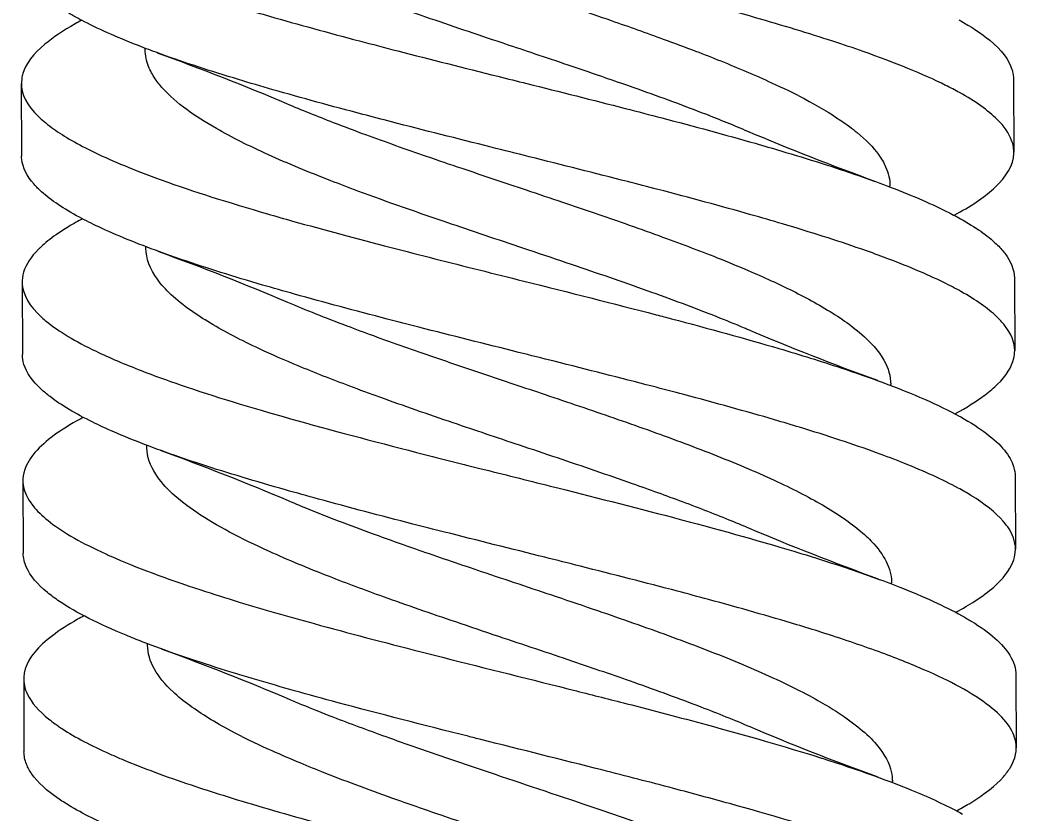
# Model space of a CAD drawing. Header units: millimetres. Extents: x 129 to 6329, y 33 to 3553.
# Drawn here: x 4319.73 to 4339.85, y 3223.15 to 3239.15 of the extents above; entities that cross this region are included whole.
import ezdxf

# ---------------------------------------------------------------- set-up
doc = ezdxf.new("R2010")
doc.units = ezdxf.units.MM
doc.layers.add('vistasIsometricas', color=255, linetype='Continuous')

msp = doc.modelspace()

# ---------------------------------------------------------------- linework, layer by layer
at = {"layer": 'vistasIsometricas', "extrusion": (-0.004614, 0.999989, 7.66e-14)}
for p, q in [((4322.257, 3238.55), (4322.257, 3238.58)), ((4339.76, 3237.951), (4339.766, 3236.487)), ((4319.76, 3237.87), (4319.766, 3236.406)), ((4337.269, 3235.785), (4337.268, 3235.807)), ((4322.273, 3234.55), (4322.273, 3234.58)), ((4319.776, 3233.87), (4319.782, 3232.406)), ((4339.776, 3233.951), (4339.782, 3232.487)), ((4337.285, 3231.785), (4337.285, 3231.807)), ((4322.29, 3230.55), (4322.289, 3230.58)), ((4319.792, 3229.87), (4319.798, 3228.406)), ((4339.792, 3229.951), (4339.798, 3228.487)), ((4337.301, 3227.785), (4337.301, 3227.807)), ((4322.306, 3226.55), (4322.305, 3226.58)), ((4319.808, 3225.87), (4319.814, 3224.406)), ((4339.808, 3225.951), (4339.814, 3224.487)), ((4337.317, 3223.785), (4337.317, 3223.807))]:
    msp.add_line(p, q, dxfattribs=at)
at = {"layer": 'vistasIsometricas'}
for points, knots in [([(4338.67, 3237.686), (4338.582, 3237.735), (4338.489, 3237.783), (4338.391, 3237.832), (4337.933, 3238.061), (4337.371, 3238.289), (4336.726, 3238.515), (4336.531, 3238.584), (4336.329, 3238.652), (4336.119, 3238.72), (4335.631, 3238.879), (4335.107, 3239.038), (4334.555, 3239.196), (4333.921, 3239.377), (4333.252, 3239.558), (4332.563, 3239.738), (4332.388, 3239.784), (4332.212, 3239.829), (4332.035, 3239.875), (4331.153, 3240.102), (4330.247, 3240.328), (4329.349, 3240.553), (4329.099, 3240.615), (4328.849, 3240.678), (4328.6, 3240.741), (4327.951, 3240.904), (4327.311, 3241.067), (4326.692, 3241.23), (4326.056, 3241.398), (4325.441, 3241.564), (4324.861, 3241.731), (4324.656, 3241.79), (4324.454, 3241.849), (4324.257, 3241.908), (4323.5, 3242.135), (4322.814, 3242.362), (4322.221, 3242.587), (4322.112, 3242.629), (4322.007, 3242.67), (4321.905, 3242.711), (4321.445, 3242.898), (4321.051, 3243.083), (4320.731, 3243.268), (4320.492, 3243.407), (4320.294, 3243.546), (4320.14, 3243.684), (4320.04, 3243.773), (4319.958, 3243.863), (4319.895, 3243.952), (4319.788, 3244.104), (4319.735, 3244.255), (4319.734, 3244.406)], [0.77298874, 0.77298874, 0.77298874, 0.77298874, 0.77320099, 0.77320099, 0.77320099, 0.77419734, 0.77419734, 0.77419734, 0.77449882, 0.77449882, 0.77449882, 0.77520156, 0.77520156, 0.77520156, 0.77600889, 0.77600889, 0.77600889, 0.77621378, 0.77621378, 0.77621378, 0.77723423, 0.77723423, 0.77723423, 0.77751896, 0.77751896, 0.77751896, 0.77826312, 0.77826312, 0.77826312, 0.77902903, 0.77902903, 0.77902903, 0.77930065, 0.77930065, 0.77930065, 0.78034703, 0.78034703, 0.78034703, 0.78053911, 0.78053911, 0.78053911, 0.78140251, 0.78140251, 0.78140251, 0.78204918, 0.78204918, 0.78204918, 0.78246734, 0.78246734, 0.78246734, 0.78317752, 0.78317752, 0.78317752, 0.78317752]), ([(4320.958, 3243.143), (4320.896, 3243.109), (4320.836, 3243.076), (4320.574, 3242.925), (4320.399, 3242.807), (4320.137, 3242.595), (4320.039, 3242.5), (4319.862, 3242.283), (4319.797, 3242.161), (4319.741, 3241.944), (4319.737, 3241.848), (4319.773, 3241.658), (4319.812, 3241.562), (4319.924, 3241.384), (4319.992, 3241.3), (4320.291, 3241.005), (4320.606, 3240.795), (4321.339, 3240.415), (4321.722, 3240.248), (4322.322, 3240.016), (4322.494, 3239.952), (4323.154, 3239.718), (4323.682, 3239.548), (4324.417, 3239.327), (4324.588, 3239.277), (4325.338, 3239.06), (4325.945, 3238.894), (4326.83, 3238.661), (4327.088, 3238.593), (4328.01, 3238.355), (4328.686, 3238.185), (4329.561, 3237.966), (4329.755, 3237.918), (4330.617, 3237.702), (4331.281, 3237.535), (4332.181, 3237.304), (4332.428, 3237.24), (4333.323, 3237.006), (4333.951, 3236.836), (4334.724, 3236.615), (4334.896, 3236.564), (4335.629, 3236.347), (4336.155, 3236.181), (4336.834, 3235.946), (4337.024, 3235.877), (4337.66, 3235.637), (4338.063, 3235.466), (4338.506, 3235.244), (4338.599, 3235.195), (4338.991, 3234.976), (4339.234, 3234.807), (4339.478, 3234.574), (4339.535, 3234.512), (4339.711, 3234.283), (4339.775, 3234.117), (4339.776, 3233.951)], [1.607714, 1.607714, 1.607714, 1.607714, 1.628003, 1.628003, 1.699202, 1.699202, 1.756858, 1.756858, 1.831068, 1.831068, 1.889007, 1.889007, 1.947322, 1.947322, 1.998211, 1.998211, 2.12781, 2.12781, 2.231003, 2.231003, 2.270306, 2.270306, 2.375357, 2.375357, 2.406454, 2.406454, 2.509119, 2.509119, 2.550734, 2.550734, 2.656045, 2.656045, 2.686096, 2.686096, 2.789243, 2.789243, 2.828744, 2.828744, 2.933829, 2.933829, 2.964735, 2.964735, 3.067342, 3.067342, 3.109218, 3.109218, 3.21454, 3.21454, 3.244791, 3.244791, 3.348271, 3.348271, 3.386356, 3.386356, 3.487329, 3.487329, 3.487329, 3.487329]), ([(4334.403, 3236.904), (4334.133, 3237.02), (4333.85, 3237.135), (4333.123, 3237.418), (4332.667, 3237.585), (4331.918, 3237.851), (4331.637, 3237.948), (4330.918, 3238.195), (4330.478, 3238.343), (4329.84, 3238.557), (4329.645, 3238.622), (4328.932, 3238.861), (4328.418, 3239.034), (4327.507, 3239.349), (4327.108, 3239.49), (4326.264, 3239.799), (4325.826, 3239.967), (4325.1, 3240.266), (4324.802, 3240.395), (4324.383, 3240.591), (4324.247, 3240.658), (4323.773, 3240.899), (4323.471, 3241.073), (4322.957, 3241.424), (4322.746, 3241.601), (4322.44, 3241.945), (4322.339, 3242.111), (4322.256, 3242.368), (4322.242, 3242.459), (4322.241, 3242.55)], [-16.6358317, -16.6358317, -16.6358317, -16.6358317, -16.5815947, -16.5815947, -16.5025607, -16.5025607, -16.4563774, -16.4563774, -16.3862221, -16.3862221, -16.3554184, -16.3554184, -16.2734002, -16.2734002, -16.2067937, -16.2067937, -16.1273629, -16.1273629, -16.0661827, -16.0661827, -16.0349433, -16.0349433, -15.9527616, -15.9527616, -15.8696089, -15.8696089, -15.7916133, -15.7916133, -15.7490773, -15.7490773, -15.7490773, -15.7490773]), ([(4325.092, 3241.466), (4325.129, 3241.45), (4325.166, 3241.434), (4325.6, 3241.251), (4326.025, 3241.085), (4326.947, 3240.741), (4327.444, 3240.565), (4328.46, 3240.215), (4328.977, 3240.041), (4329.713, 3239.794), (4329.931, 3239.721), (4330.656, 3239.478), (4331.159, 3239.308), (4332.008, 3239.014), (4332.357, 3238.89), (4332.919, 3238.685), (4333.137, 3238.604), (4333.522, 3238.457), (4333.691, 3238.391), (4334.221, 3238.178), (4334.564, 3238.032), (4335.115, 3237.779), (4335.334, 3237.672), (4335.814, 3237.418), (4336.061, 3237.272), (4336.397, 3237.044), (4336.508, 3236.962), (4336.785, 3236.733), (4336.929, 3236.586), (4337.096, 3236.357), (4337.145, 3236.274), (4337.239, 3236.063), (4337.268, 3235.935), (4337.268, 3235.807)], [-7.5487826, -7.5487826, -7.5487826, -7.5487826, -7.5412625, -7.5412625, -7.4625791, -7.4625791, -7.3791924, -7.3791924, -7.2969807, -7.2969807, -7.26256, -7.26256, -7.1821855, -7.1821855, -7.1238064, -7.1238064, -7.0856106, -7.0856106, -7.0544198, -7.0544198, -6.9855374, -6.9855374, -6.9352003, -6.9352003, -6.8666383, -6.8666383, -6.8280984, -6.8280984, -6.759506, -6.759506, -6.7209316, -6.7209316, -6.6610627, -6.6610627, -6.6610627, -6.6610627]), ([(4338.578, 3231.214), (4338.815, 3231.342), (4339.019, 3231.47), (4339.282, 3231.668), (4339.365, 3231.739), (4339.614, 3231.984), (4339.724, 3232.158), (4339.776, 3232.383), (4339.782, 3232.434), (4339.782, 3232.657), (4339.713, 3232.828), (4339.533, 3233.056), (4339.481, 3233.113), (4339.244, 3233.34), (4339.001, 3233.509), (4338.589, 3233.74), (4338.474, 3233.8), (4338.003, 3234.031), (4337.597, 3234.201), (4336.992, 3234.427), (4336.839, 3234.482), (4336.197, 3234.705), (4335.668, 3234.873), (4334.894, 3235.103), (4334.682, 3235.165), (4333.867, 3235.396), (4333.238, 3235.566), (4332.386, 3235.788), (4332.182, 3235.841), (4331.326, 3236.061), (4330.663, 3236.228), (4329.74, 3236.459), (4329.484, 3236.523), (4328.55, 3236.757), (4327.877, 3236.927), (4327.027, 3237.147), (4326.835, 3237.197), (4326.015, 3237.413), (4325.407, 3237.579), (4324.593, 3237.813), (4324.363, 3237.881), (4323.575, 3238.12), (4323.052, 3238.29), (4322.442, 3238.51), (4322.309, 3238.559), (4321.744, 3238.777), (4321.359, 3238.945), (4320.911, 3239.175), (4320.8, 3239.237), (4320.409, 3239.469), (4320.184, 3239.64), (4319.977, 3239.865), (4319.934, 3239.918), (4319.8, 3240.116), (4319.75, 3240.261), (4319.75, 3240.406)], [14.097395, 14.097395, 14.097395, 14.097395, 14.174565, 14.174565, 14.217282, 14.217282, 14.322605, 14.322605, 14.353493, 14.353493, 14.457831, 14.457831, 14.492272, 14.492272, 14.596031, 14.596031, 14.632921, 14.632921, 14.737425, 14.737425, 14.771145, 14.771145, 14.874665, 14.874665, 14.912562, 14.912562, 15.017322, 15.017322, 15.049881, 15.049881, 15.153014, 15.153014, 15.192563, 15.192563, 15.297652, 15.297652, 15.328511, 15.328511, 15.431101, 15.431101, 15.473034, 15.473034, 15.578354, 15.578354, 15.608651, 15.608651, 15.7122, 15.7122, 15.749977, 15.749977, 15.85471, 15.85471, 15.887403, 15.887403, 15.975848, 15.975848, 15.975848, 15.975848]), ([(4338.664, 3239.15), (4338.908, 3239.014), (4339.114, 3238.877), (4339.279, 3238.741), (4339.515, 3238.545), (4339.666, 3238.349), (4339.728, 3238.152), (4339.738, 3238.119), (4339.746, 3238.086), (4339.751, 3238.053), (4339.757, 3238.019), (4339.76, 3237.985), (4339.76, 3237.951)], [0.224375657, 0.224375657, 0.224375657, 0.224375657, 0.224968682, 0.224968682, 0.224968682, 0.22582074, 0.22582074, 0.22582074, 0.225963554, 0.225963554, 0.225963554, 0.22611087, 0.22611087, 0.22611087, 0.22611087]), ([(4320.847, 3239.073), (4320.603, 3238.935), (4320.398, 3238.798), (4320.235, 3238.661), (4320, 3238.464), (4319.851, 3238.267), (4319.79, 3238.071), (4319.78, 3238.038), (4319.773, 3238.005), (4319.768, 3237.972), (4319.733, 3237.743), (4319.82, 3237.514), (4320.027, 3237.286), (4320.09, 3237.216), (4320.166, 3237.145), (4320.252, 3237.075), (4320.445, 3236.917), (4320.693, 3236.76), (4320.993, 3236.603), (4321.323, 3236.43), (4321.715, 3236.257), (4322.161, 3236.085), (4322.301, 3236.03), (4322.446, 3235.976), (4322.596, 3235.922), (4323.225, 3235.696), (4323.942, 3235.469), (4324.721, 3235.243), (4324.887, 3235.195), (4325.057, 3235.147), (4325.229, 3235.098), (4325.86, 3234.921), (4326.526, 3234.743), (4327.212, 3234.566), (4327.793, 3234.415), (4328.388, 3234.265), (4328.988, 3234.114), (4329.287, 3234.039), (4329.588, 3233.963), (4329.889, 3233.888), (4330.791, 3233.662), (4331.692, 3233.436), (4332.558, 3233.21), (4332.662, 3233.183), (4332.764, 3233.156), (4332.866, 3233.129), (4333.622, 3232.93), (4334.349, 3232.731), (4335.026, 3232.531), (4335.465, 3232.401), (4335.883, 3232.272), (4336.275, 3232.142), (4336.569, 3232.045), (4336.849, 3231.947), (4337.112, 3231.85), (4337.726, 3231.622), (4338.251, 3231.395), (4338.666, 3231.166), (4338.676, 3231.161), (4338.686, 3231.155), (4338.696, 3231.15)], [0.22437564, 0.22437564, 0.22437564, 0.22437564, 0.22496871, 0.22496871, 0.22496871, 0.22582072, 0.22582072, 0.22582072, 0.22596357, 0.22596357, 0.22596357, 0.22695844, 0.22695844, 0.22695844, 0.22726581, 0.22726581, 0.22726581, 0.22795333, 0.22795333, 0.22795333, 0.2287109, 0.2287109, 0.2287109, 0.2289482, 0.2289482, 0.2289482, 0.22994307, 0.22994307, 0.22994307, 0.23015598, 0.23015598, 0.23015598, 0.23093795, 0.23093795, 0.23093795, 0.23160107, 0.23160107, 0.23160107, 0.23193283, 0.23193283, 0.23193283, 0.2329277, 0.2329277, 0.2329277, 0.23304615, 0.23304615, 0.23304615, 0.23392258, 0.23392258, 0.23392258, 0.23449124, 0.23449124, 0.23449124, 0.23491747, 0.23491747, 0.23491747, 0.23591234, 0.23591234, 0.23591234, 0.23593632, 0.23593632, 0.23593632, 0.23593632]), ([(4334.418, 3232.905), (4334.392, 3232.916), (4334.365, 3232.927), (4334.154, 3233.017), (4333.963, 3233.095), (4333.328, 3233.347), (4332.861, 3233.52), (4331.882, 3233.87), (4331.371, 3234.046), (4330.565, 3234.319), (4330.276, 3234.416), (4329.465, 3234.688), (4328.942, 3234.863), (4327.776, 3235.26), (4327.142, 3235.481), (4326.358, 3235.772), (4326.177, 3235.841), (4325.551, 3236.084), (4325.13, 3236.257), (4324.354, 3236.608), (4324.002, 3236.784), (4323.471, 3237.087), (4323.271, 3237.215), (4322.904, 3237.484), (4322.743, 3237.625), (4322.556, 3237.833), (4322.504, 3237.898), (4322.403, 3238.046), (4322.358, 3238.129), (4322.281, 3238.324), (4322.258, 3238.437), (4322.257, 3238.55)], [-19.7497251, -19.7497251, -19.7497251, -19.7497251, -19.7443986, -19.7443986, -19.7076889, -19.7076889, -19.6256963, -19.6256963, -19.5425535, -19.5425535, -19.4967611, -19.4967611, -19.4141452, -19.4141452, -19.3091752, -19.3091752, -19.2768508, -19.2768508, -19.194612, -19.194612, -19.1116811, -19.1116811, -19.0516652, -19.0516652, -18.9851795, -18.9851795, -18.9544845, -18.9544845, -18.9158057, -18.9158057, -18.8629511, -18.8629511, -18.8629511, -18.8629511]), ([(4338.562, 3235.214), (4338.891, 3235.392), (4339.156, 3235.569), (4339.352, 3235.746), (4339.36, 3235.752), (4339.367, 3235.759), (4339.375, 3235.766), (4339.625, 3235.998), (4339.756, 3236.228), (4339.765, 3236.458), (4339.769, 3236.547), (4339.754, 3236.635), (4339.721, 3236.724), (4339.669, 3236.865), (4339.571, 3237.006), (4339.429, 3237.146), (4339.247, 3237.327), (4338.991, 3237.507), (4338.67, 3237.686)], [0.76948733, 0.76948733, 0.76948733, 0.76948733, 0.770228533, 0.770228533, 0.770228533, 0.770257182, 0.770257182, 0.770257182, 0.77123107, 0.77123107, 0.77123107, 0.771608639, 0.771608639, 0.771608639, 0.7722123, 0.7722123, 0.7722123, 0.772988745, 0.772988745, 0.772988745, 0.772988745]), ([(4325.107, 3237.466), (4325.403, 3237.34), (4325.716, 3237.213), (4326.256, 3237.005), (4326.474, 3236.923), (4327.091, 3236.696), (4327.501, 3236.551), (4328.157, 3236.325), (4328.396, 3236.243), (4329.066, 3236.016), (4329.5, 3235.871), (4330.179, 3235.643), (4330.423, 3235.561), (4331.094, 3235.335), (4331.516, 3235.191), (4332.159, 3234.966), (4332.386, 3234.885), (4333.018, 3234.656), (4333.412, 3234.508), (4334.001, 3234.274), (4334.209, 3234.188), (4334.731, 3233.965), (4335.032, 3233.828), (4335.459, 3233.615), (4335.602, 3233.54), (4336.043, 3233.295), (4336.308, 3233.126), (4336.694, 3232.827), (4336.835, 3232.698), (4337.027, 3232.478), (4337.092, 3232.388), (4337.237, 3232.134), (4337.284, 3231.971), (4337.285, 3231.807)], [-6.9257455, -6.9257455, -6.9257455, -6.9257455, -6.8660291, -6.8660291, -6.8274548, -6.8274548, -6.7589418, -6.7589418, -6.7204429, -6.7204429, -6.6517296, -6.6517296, -6.6130017, -6.6130017, -6.5448877, -6.5448877, -6.5068273, -6.5068273, -6.4368847, -6.4368847, -6.3966195, -6.3966195, -6.3318785, -6.3318785, -6.2965647, -6.2965647, -6.2171023, -6.2171023, -6.1566608, -6.1566608, -6.114464, -6.114464, -6.038059, -6.038059, -6.038059, -6.038059]), ([(4338.594, 3227.214), (4338.736, 3227.291), (4338.866, 3227.367), (4339.128, 3227.537), (4339.253, 3227.63), (4339.551, 3227.891), (4339.681, 3228.059), (4339.773, 3228.291), (4339.789, 3228.356), (4339.81, 3228.579), (4339.768, 3228.737), (4339.635, 3228.947), (4339.596, 3229), (4339.4, 3229.225), (4339.182, 3229.397), (4338.82, 3229.619), (4338.734, 3229.669), (4338.334, 3229.886), (4337.968, 3230.053), (4337.375, 3230.29), (4337.192, 3230.359), (4336.528, 3230.601), (4336.007, 3230.771), (4335.281, 3230.993), (4335.113, 3231.043), (4334.363, 3231.263), (4333.751, 3231.432), (4332.905, 3231.657), (4332.692, 3231.713), (4331.832, 3231.937), (4331.169, 3232.104), (4330.262, 3232.332), (4330.023, 3232.392), (4329.108, 3232.621), (4328.434, 3232.79), (4327.558, 3233.013), (4327.347, 3233.068), (4326.491, 3233.29), (4325.865, 3233.457), (4325.048, 3233.687), (4324.833, 3233.748), (4324.042, 3233.979), (4323.498, 3234.149), (4322.845, 3234.372), (4322.695, 3234.425), (4322.088, 3234.645), (4321.676, 3234.812), (4321.182, 3235.044), (4321.053, 3235.109), (4320.615, 3235.345), (4320.358, 3235.516), (4320.112, 3235.738), (4320.062, 3235.788), (4319.87, 3236.006), (4319.787, 3236.174), (4319.767, 3236.364), (4319.766, 3236.385), (4319.766, 3236.406)], [9.231682, 9.231682, 9.231682, 9.231682, 9.277891, 9.277891, 9.334128, 9.334128, 9.435477, 9.435477, 9.47474, 9.47474, 9.570751, 9.570751, 9.602761, 9.602761, 9.707946, 9.707946, 9.73821, 9.73821, 9.840628, 9.840628, 9.883355, 9.883355, 9.988683, 9.988683, 10.019575, 10.019575, 10.123923, 10.123923, 10.158343, 10.158343, 10.262098, 10.262098, 10.299023, 10.299023, 10.40354, 10.40354, 10.437222, 10.437222, 10.540733, 10.540733, 10.578688, 10.578688, 10.683466, 10.683466, 10.715964, 10.715964, 10.819079, 10.819079, 10.858721, 10.858721, 10.96383, 10.96383, 10.994602, 10.994602, 11.097169, 11.097169, 11.110146, 11.110146, 11.110146, 11.110146]), ([(4320.863, 3235.073), (4320.818, 3235.047), (4320.758, 3235.012), (4320.708, 3234.982), (4320.62, 3234.929), (4320.538, 3234.875), (4320.461, 3234.822), (4320.342, 3234.738), (4320.238, 3234.654), (4320.15, 3234.571), (4320.135, 3234.557), (4320.121, 3234.543), (4320.107, 3234.53), (4319.954, 3234.377), (4319.853, 3234.223), (4319.807, 3234.071), (4319.783, 3233.994), (4319.773, 3233.918), (4319.777, 3233.842), (4319.788, 3233.613), (4319.922, 3233.384), (4320.173, 3233.156), (4320.203, 3233.129), (4320.235, 3233.102), (4320.268, 3233.075), (4320.514, 3232.874), (4320.85, 3232.674), (4321.267, 3232.474), (4321.538, 3232.344), (4321.842, 3232.214), (4322.177, 3232.085), (4322.428, 3231.987), (4322.696, 3231.89), (4322.98, 3231.793), (4323.641, 3231.567), (4324.386, 3231.341), (4325.187, 3231.115), (4325.988, 3230.889), (4326.845, 3230.663), (4327.728, 3230.437), (4328.149, 3230.329), (4328.575, 3230.222), (4329.004, 3230.114), (4329.474, 3229.996), (4329.948, 3229.878), (4330.419, 3229.759), (4331.255, 3229.55), (4332.085, 3229.34), (4332.883, 3229.129), (4332.943, 3229.113), (4333.004, 3229.097), (4333.064, 3229.081), (4333.917, 3228.855), (4334.729, 3228.629), (4335.472, 3228.402), (4335.756, 3228.315), (4336.029, 3228.229), (4336.291, 3228.142), (4336.716, 3228.002), (4337.11, 3227.861), (4337.468, 3227.72), (4337.952, 3227.53), (4338.37, 3227.34), (4338.712, 3227.15)], [0.23015599, 0.23015599, 0.23015599, 0.23015599, 0.23028597, 0.23028597, 0.23028597, 0.23051726, 0.23051726, 0.23051726, 0.23087853, 0.23087853, 0.23087853, 0.23093798, 0.23093798, 0.23093798, 0.23160107, 0.23160107, 0.23160107, 0.23193286, 0.23193286, 0.23193286, 0.23292772, 0.23292772, 0.23292772, 0.23304616, 0.23304616, 0.23304616, 0.2339226, 0.2339226, 0.2339226, 0.23449124, 0.23449124, 0.23449124, 0.23491748, 0.23491748, 0.23491748, 0.23591235, 0.23591235, 0.23591235, 0.23690722, 0.23690722, 0.23690722, 0.23738141, 0.23738141, 0.23738141, 0.23790211, 0.23790211, 0.23790211, 0.2388265, 0.2388265, 0.2388265, 0.23889698, 0.23889698, 0.23889698, 0.23989185, 0.23989185, 0.23989185, 0.24027158, 0.24027158, 0.24027158, 0.24088674, 0.24088674, 0.24088674, 0.24171667, 0.24171667, 0.24171667, 0.24171667]), ([(4334.434, 3228.905), (4334.322, 3228.953), (4334.207, 3229.001), (4333.772, 3229.179), (4333.437, 3229.309), (4332.762, 3229.561), (4332.425, 3229.683), (4331.832, 3229.892), (4331.58, 3229.979), (4330.823, 3230.238), (4330.312, 3230.41), (4329.352, 3230.731), (4328.906, 3230.881), (4327.96, 3231.203), (4327.465, 3231.374), (4326.781, 3231.621), (4326.578, 3231.696), (4326.016, 3231.907), (4325.668, 3232.044), (4325.066, 3232.295), (4324.807, 3232.408), (4324.38, 3232.608), (4324.206, 3232.693), (4323.708, 3232.953), (4323.417, 3233.126), (4322.878, 3233.509), (4322.653, 3233.717), (4322.351, 3234.134), (4322.274, 3234.342), (4322.273, 3234.55)], [-20.3712856, -20.3712856, -20.3712856, -20.3712856, -20.3487147, -20.3487147, -20.2873039, -20.2873039, -20.2299456, -20.2299456, -20.1887564, -20.1887564, -20.1076159, -20.1076159, -20.0369068, -20.0369068, -19.9556286, -19.9556286, -19.9203966, -19.9203966, -19.8557795, -19.8557795, -19.8022069, -19.8022069, -19.7618264, -19.7618264, -19.6801314, -19.6801314, -19.582016, -19.582016, -19.4844466, -19.4844466, -19.4844466, -19.4844466]), ([(4325.123, 3233.466), (4325.307, 3233.388), (4325.497, 3233.309), (4325.896, 3233.15), (4326.105, 3233.069), (4326.495, 3232.922), (4326.674, 3232.855), (4327.255, 3232.644), (4327.667, 3232.499), (4328.408, 3232.244), (4328.731, 3232.135), (4329.476, 3231.884), (4329.898, 3231.743), (4330.55, 3231.524), (4330.781, 3231.446), (4331.475, 3231.211), (4331.931, 3231.053), (4332.834, 3230.73), (4333.277, 3230.566), (4334.139, 3230.227), (4334.553, 3230.053), (4335.292, 3229.711), (4335.619, 3229.545), (4336.211, 3229.201), (4336.471, 3229.023), (4336.78, 3228.761), (4336.868, 3228.677), (4337.064, 3228.458), (4337.155, 3228.324), (4337.248, 3228.115), (4337.271, 3228.041), (4337.295, 3227.914), (4337.3, 3227.86), (4337.301, 3227.807)], [-6.3036233, -6.3036233, -6.3036233, -6.3036233, -6.2665396, -6.2665396, -6.2283798, -6.2283798, -6.1970707, -6.1970707, -6.128579, -6.128579, -6.0768445, -6.0768445, -6.0101344, -6.0101344, -5.9734359, -5.9734359, -5.8988882, -5.8988882, -5.8213288, -5.8213288, -5.7391648, -5.7391648, -5.6608492, -5.6608492, -5.5776087, -5.5776087, -5.5380413, -5.5380413, -5.4753888, -5.4753888, -5.4407665, -5.4407665, -5.4158663, -5.4158663, -5.4158663, -5.4158663]), ([(4338.61, 3223.214), (4338.615, 3223.216), (4338.619, 3223.219), (4338.72, 3223.273), (4338.811, 3223.326), (4339.18, 3223.552), (4339.4, 3223.726), (4339.611, 3223.964), (4339.658, 3224.028), (4339.799, 3224.263), (4339.834, 3224.433), (4339.759, 3224.845), (4339.581, 3225.084), (4339.108, 3225.454), (4338.905, 3225.584), (4338.462, 3225.825), (4338.23, 3225.937), (4337.69, 3226.173), (4337.377, 3226.298), (4336.678, 3226.552), (4336.29, 3226.683), (4335.719, 3226.864), (4335.556, 3226.914), (4334.83, 3227.134), (4334.234, 3227.303), (4333.404, 3227.528), (4333.196, 3227.584), (4332.35, 3227.808), (4331.695, 3227.975), (4330.791, 3228.203), (4330.552, 3228.263), (4329.637, 3228.493), (4328.96, 3228.662), (4328.077, 3228.885), (4327.864, 3228.939), (4327, 3229.161), (4326.362, 3229.328), (4325.524, 3229.558), (4325.301, 3229.62), (4324.485, 3229.851), (4323.921, 3230.021), (4323.239, 3230.243), (4323.083, 3230.296), (4322.447, 3230.515), (4322.009, 3230.682), (4321.474, 3230.915), (4321.332, 3230.98), (4320.85, 3231.217), (4320.562, 3231.388), (4320.274, 3231.609), (4320.215, 3231.659), (4319.981, 3231.876), (4319.864, 3232.043), (4319.792, 3232.276), (4319.782, 3232.341), (4319.782, 3232.406)], [1.122279, 1.122279, 1.122279, 1.122279, 1.123726, 1.123726, 1.155257, 1.155257, 1.260226, 1.260226, 1.299097, 1.299097, 1.402389, 1.402389, 1.548866, 1.548866, 1.627998, 1.627998, 1.696488, 1.696488, 1.772605, 1.772605, 1.852899, 1.852899, 1.88382, 1.88382, 1.988198, 1.988198, 2.022488, 2.022488, 2.126201, 2.126201, 2.163303, 2.163303, 2.267869, 2.267869, 2.301339, 2.301339, 2.404779, 2.404779, 2.443032, 2.443032, 2.547878, 2.547878, 2.580051, 2.580051, 2.683061, 2.683061, 2.723162, 2.723162, 2.828337, 2.828337, 2.858686, 2.858686, 2.96113, 2.96113, 3.000834, 3.000834, 3.000834, 3.000834]), ([(4320.879, 3231.073), (4320.488, 3230.852), (4320.189, 3230.627), (4320.005, 3230.399), (4319.956, 3230.338), (4319.915, 3230.276), (4319.882, 3230.215), (4319.795, 3230.049), (4319.77, 3229.881), (4319.812, 3229.711), (4319.845, 3229.582), (4319.917, 3229.452), (4320.029, 3229.32), (4320.112, 3229.223), (4320.217, 3229.125), (4320.345, 3229.026), (4320.617, 3228.817), (4320.991, 3228.605), (4321.464, 3228.39), (4321.497, 3228.374), (4321.53, 3228.359), (4321.564, 3228.344), (4322.069, 3228.121), (4322.679, 3227.894), (4323.381, 3227.664), (4323.627, 3227.584), (4323.883, 3227.503), (4324.15, 3227.422), (4324.625, 3227.278), (4325.132, 3227.133), (4325.665, 3226.986), (4326.346, 3226.799), (4327.07, 3226.609), (4327.82, 3226.418), (4327.962, 3226.381), (4328.105, 3226.345), (4328.249, 3226.308), (4329.129, 3226.085), (4330.039, 3225.86), (4330.947, 3225.631), (4331.287, 3225.545), (4331.626, 3225.459), (4331.963, 3225.373), (4332.504, 3225.234), (4333.04, 3225.094), (4333.562, 3224.952), (4334.374, 3224.733), (4335.153, 3224.51), (4335.867, 3224.284), (4335.879, 3224.28), (4335.892, 3224.277), (4335.904, 3224.273), (4336.612, 3224.048), (4337.255, 3223.821), (4337.804, 3223.591), (4338.152, 3223.445), (4338.462, 3223.298), (4338.728, 3223.15)], [0.23593634, 0.23593634, 0.23593634, 0.23593634, 0.2372214, 0.2372214, 0.2372214, 0.23756542, 0.23756542, 0.23756542, 0.23849018, 0.23849018, 0.23849018, 0.2391945, 0.2391945, 0.2391945, 0.23971534, 0.23971534, 0.23971534, 0.24082357, 0.24082357, 0.24082357, 0.24090106, 0.24090106, 0.24090106, 0.24205095, 0.24205095, 0.24205095, 0.24245265, 0.24245265, 0.24245265, 0.2431681, 0.2431681, 0.2431681, 0.24408173, 0.24408173, 0.24408173, 0.2442551, 0.2442551, 0.2442551, 0.2453143, 0.2453143, 0.2453143, 0.24571081, 0.24571081, 0.24571081, 0.24634774, 0.24634774, 0.24634774, 0.24733988, 0.24733988, 0.24733988, 0.24735718, 0.24735718, 0.24735718, 0.24834424, 0.24834424, 0.24834424, 0.24896896, 0.24896896, 0.24896896, 0.24896896]), ([(4321.007, 3231.143), (4320.973, 3231.125), (4320.941, 3231.107), (4320.908, 3231.089), (4320.898, 3231.084), (4320.886, 3231.077), (4320.879, 3231.073)], [0.2358351721, 0.2358351721, 0.2358351721, 0.2358351721, 0.235912382, 0.235912382, 0.235912382, 0.2359363425, 0.2359363425, 0.2359363425, 0.2359363425]), ([(4338.696, 3231.15), (4339.096, 3230.927), (4339.393, 3230.704), (4339.575, 3230.48), (4339.664, 3230.371), (4339.726, 3230.261), (4339.76, 3230.152), (4339.781, 3230.085), (4339.792, 3230.018), (4339.792, 3229.951)], [0.235936324, 0.235936324, 0.235936324, 0.235936324, 0.236907213, 0.236907213, 0.236907213, 0.237381409, 0.237381409, 0.237381409, 0.237671559, 0.237671559, 0.237671559, 0.237671559]), ([(4334.45, 3224.905), (4334.139, 3225.038), (4333.808, 3225.171), (4333.032, 3225.47), (4332.58, 3225.634), (4331.709, 3225.941), (4331.296, 3226.083), (4330.382, 3226.392), (4329.881, 3226.559), (4329.091, 3226.824), (4328.802, 3226.922), (4328.019, 3227.188), (4327.532, 3227.356), (4326.685, 3227.661), (4326.32, 3227.797), (4325.538, 3228.102), (4325.132, 3228.271), (4324.182, 3228.701), (4323.689, 3228.961), (4323.111, 3229.35), (4322.948, 3229.476), (4322.668, 3229.734), (4322.554, 3229.865), (4322.356, 3230.172), (4322.296, 3230.348), (4322.29, 3230.533), (4322.29, 3230.542), (4322.29, 3230.55)], [-20.9935017, -20.9935017, -20.9935017, -20.9935017, -20.930733, -20.930733, -20.8529522, -20.8529522, -20.7859889, -20.7859889, -20.7069031, -20.7069031, -20.6608523, -20.6608523, -20.581138, -20.581138, -20.5169175, -20.5169175, -20.437286, -20.437286, -20.3140391, -20.3140391, -20.2545983, -20.2545983, -20.1930406, -20.1930406, -20.1106231, -20.1106231, -20.1066092, -20.1066092, -20.1066092, -20.1066092]), ([(4325.139, 3229.466), (4325.249, 3229.419), (4325.361, 3229.372), (4325.906, 3229.149), (4326.367, 3228.973), (4327.17, 3228.68), (4327.498, 3228.564), (4328.225, 3228.312), (4328.626, 3228.176), (4329.534, 3227.87), (4330.04, 3227.701), (4330.822, 3227.438), (4331.098, 3227.344), (4331.862, 3227.082), (4332.341, 3226.915), (4333.031, 3226.662), (4333.256, 3226.578), (4333.934, 3226.317), (4334.365, 3226.14), (4335.151, 3225.788), (4335.505, 3225.614), (4335.941, 3225.368), (4336.058, 3225.299), (4336.504, 3225.016), (4336.771, 3224.803), (4337.12, 3224.413), (4337.226, 3224.238), (4337.3, 3223.989), (4337.313, 3223.916), (4337.316, 3223.831), (4337.317, 3223.819), (4337.317, 3223.807)], [-5.6812712, -5.6812712, -5.6812712, -5.6812712, -5.6591274, -5.6591274, -5.5758492, -5.5758492, -5.5210523, -5.5210523, -5.456659, -5.456659, -5.376687, -5.376687, -5.3324617, -5.3324617, -5.2530968, -5.2530968, -5.2133771, -5.2133771, -5.1301163, -5.1301163, -5.047871, -5.047871, -5.015104, -5.015104, -4.9151677, -4.9151677, -4.8329334, -4.8329334, -4.7990356, -4.7990356, -4.793395, -4.793395, -4.793395, -4.793395]), ([(4338.734, 3221.686), (4338.547, 3221.79), (4338.339, 3221.893), (4338.109, 3221.997), (4337.603, 3222.225), (4336.996, 3222.452), (4336.31, 3222.679), (4335.623, 3222.906), (4334.857, 3223.133), (4334.039, 3223.359), (4333.67, 3223.461), (4333.291, 3223.563), (4332.904, 3223.665), (4332.433, 3223.79), (4331.95, 3223.914), (4331.462, 3224.038), (4330.658, 3224.242), (4329.838, 3224.446), (4329.025, 3224.65), (4328.938, 3224.672), (4328.852, 3224.694), (4328.765, 3224.716), (4327.868, 3224.941), (4326.983, 3225.167), (4326.144, 3225.393), (4325.845, 3225.473), (4325.553, 3225.554), (4325.267, 3225.634), (4324.749, 3225.78), (4324.254, 3225.926), (4323.79, 3226.071), (4323.207, 3226.254), (4322.673, 3226.437), (4322.199, 3226.62), (4322.087, 3226.664), (4321.978, 3226.707), (4321.873, 3226.751), (4321.323, 3226.978), (4320.87, 3227.205), (4320.532, 3227.433), (4320.443, 3227.492), (4320.363, 3227.551), (4320.29, 3227.611), (4320.084, 3227.779), (4319.941, 3227.948), (4319.864, 3228.117), (4319.821, 3228.213), (4319.799, 3228.31), (4319.798, 3228.406)], [0.750387204, 0.750387204, 0.750387204, 0.750387204, 0.750839219, 0.750839219, 0.750839219, 0.751834092, 0.751834092, 0.751834092, 0.752828966, 0.752828966, 0.752828966, 0.753277375, 0.753277375, 0.753277375, 0.753823865, 0.753823865, 0.753823865, 0.754722463, 0.754722463, 0.754722463, 0.754818736, 0.754818736, 0.754818736, 0.755813612, 0.755813612, 0.755813612, 0.75616755, 0.75616755, 0.75616755, 0.756808511, 0.756808511, 0.756808511, 0.757612637, 0.757612637, 0.757612637, 0.757803387, 0.757803387, 0.757803387, 0.758798265, 0.758798265, 0.758798265, 0.759057724, 0.759057724, 0.759057724, 0.759793159, 0.759793159, 0.759793159, 0.760212641, 0.760212641, 0.760212641, 0.760212641]), ([(4320.895, 3227.073), (4320.504, 3226.852), (4320.215, 3226.633), (4319.846, 3226.187), (4319.775, 3225.962), (4319.835, 3225.678), (4319.855, 3225.619), (4319.964, 3225.394), (4320.109, 3225.229), (4320.397, 3224.997), (4320.488, 3224.931), (4320.847, 3224.698), (4321.165, 3224.53), (4321.648, 3224.314), (4321.761, 3224.265), (4322.294, 3224.045), (4322.762, 3223.875), (4323.481, 3223.636), (4323.691, 3223.569), (4324.443, 3223.335), (4325.017, 3223.169), (4325.802, 3222.952), (4325.988, 3222.902), (4326.791, 3222.686), (4327.429, 3222.521), (4328.362, 3222.284), (4328.645, 3222.212), (4329.462, 3222.007), (4329.998, 3221.873), (4330.932, 3221.639), (4331.33, 3221.538), (4332.195, 3221.317), (4332.659, 3221.197), (4333.517, 3220.97), (4333.912, 3220.862), (4334.715, 3220.637), (4335.119, 3220.519), (4335.927, 3220.273), (4336.327, 3220.144), (4337.285, 3219.812), (4337.802, 3219.609), (4338.444, 3219.31), (4338.63, 3219.215), (4338.965, 3219.024), (4339.114, 3218.929), (4339.418, 3218.702), (4339.555, 3218.572), (4339.727, 3218.344), (4339.778, 3218.248), (4339.829, 3218.085), (4339.84, 3218.018), (4339.84, 3217.951)], [0.000012, 0.000012, 0.000012, 0.000012, 0.133394, 0.133394, 0.270803, 0.270803, 0.306623, 0.306623, 0.408166, 0.408166, 0.448457, 0.448457, 0.55142, 0.55142, 0.581369, 0.581369, 0.68667, 0.68667, 0.728157, 0.728157, 0.830848, 0.830848, 0.862043, 0.862043, 0.964239, 0.964239, 1.008432, 1.008432, 1.091126, 1.091126, 1.153205, 1.153205, 1.227382, 1.227382, 1.293603, 1.293603, 1.366113, 1.366113, 1.445359, 1.445359, 1.569939, 1.569939, 1.628275, 1.628275, 1.686641, 1.686641, 1.766279, 1.766279, 1.824862, 1.824862, 1.865501, 1.865501, 1.865501, 1.865501]), ([(4338.712, 3227.15), (4338.78, 3227.112), (4338.845, 3227.074), (4338.907, 3227.036), (4339.281, 3226.808), (4339.543, 3226.579), (4339.685, 3226.349), (4339.725, 3226.284), (4339.756, 3226.218), (4339.776, 3226.152), (4339.797, 3226.085), (4339.808, 3226.018), (4339.808, 3225.951)], [0.241716671, 0.241716671, 0.241716671, 0.241716671, 0.241881613, 0.241881613, 0.241881613, 0.242876486, 0.242876486, 0.242876486, 0.243161755, 0.243161755, 0.243161755, 0.243451896, 0.243451896, 0.243451896, 0.243451896]), ([(4334.467, 3220.905), (4334.351, 3220.954), (4334.233, 3221.003), (4333.81, 3221.177), (4333.492, 3221.3), (4332.704, 3221.596), (4332.224, 3221.767), (4331.478, 3222.026), (4331.223, 3222.113), (4330.704, 3222.289), (4330.441, 3222.377), (4329.925, 3222.55), (4329.672, 3222.635), (4329.017, 3222.855), (4328.616, 3222.99), (4327.885, 3223.241), (4327.553, 3223.356), (4326.736, 3223.648), (4326.262, 3223.824), (4325.646, 3224.068), (4325.479, 3224.136), (4325.119, 3224.287), (4324.929, 3224.37), (4324.472, 3224.578), (4324.216, 3224.703), (4323.664, 3224.997), (4323.386, 3225.167), (4323.029, 3225.428), (4322.917, 3225.519), (4322.655, 3225.762), (4322.529, 3225.914), (4322.352, 3226.228), (4322.306, 3226.389), (4322.306, 3226.55)], [-19.1256624, -19.1256624, -19.1256624, -19.1256624, -19.102417, -19.102417, -19.044081, -19.044081, -18.9632314, -18.9632314, -18.9220461, -18.9220461, -18.8802369, -18.8802369, -18.8403031, -18.8403031, -18.7764011, -18.7764011, -18.7218822, -18.7218822, -18.6386015, -18.6386015, -18.6066348, -18.6066348, -18.5675184, -18.5675184, -18.5085945, -18.5085945, -18.428746, -18.428746, -18.3858758, -18.3858758, -18.3145645, -18.3145645, -18.239033, -18.239033, -18.239033, -18.239033]), ([(4325.156, 3225.466), (4325.239, 3225.431), (4325.323, 3225.395), (4325.612, 3225.276), (4325.822, 3225.191), (4326.381, 3224.975), (4326.738, 3224.843), (4327.31, 3224.637), (4327.517, 3224.564), (4328.243, 3224.311), (4328.773, 3224.131), (4329.976, 3223.727), (4330.647, 3223.504), (4331.565, 3223.19), (4331.825, 3223.1), (4332.581, 3222.834), (4333.064, 3222.658), (4333.979, 3222.305), (4334.408, 3222.129), (4334.988, 3221.868), (4335.166, 3221.784), (4335.602, 3221.568), (4335.847, 3221.435), (4336.187, 3221.228), (4336.301, 3221.155), (4336.664, 3220.9), (4336.871, 3220.719), (4337.214, 3220.31), (4337.317, 3220.084), (4337.332, 3219.84), (4337.333, 3219.824), (4337.333, 3219.807)], [-5.0588656, -5.0588656, -5.0588656, -5.0588656, -5.0421833, -5.0421833, -5.0024439, -5.0024439, -4.9399524, -4.9399524, -4.905348, -4.905348, -4.8204156, -4.8204156, -4.7146169, -4.7146169, -4.6722002, -4.6722002, -4.5891323, -4.5891323, -4.5058714, -4.5058714, -4.4665319, -4.4665319, -4.4041679, -4.4041679, -4.369564, -4.369564, -4.2846279, -4.2846279, -4.178778, -4.178778, -4.1709435, -4.1709435, -4.1709435, -4.1709435]), ([(4338.642, 3215.214), (4338.668, 3215.228), (4338.693, 3215.241), (4339.022, 3215.425), (4339.269, 3215.594), (4339.53, 3215.835), (4339.596, 3215.906), (4339.784, 3216.152), (4339.85, 3216.325), (4339.845, 3216.55), (4339.838, 3216.601), (4339.78, 3216.825), (4339.667, 3216.997), (4339.43, 3217.223), (4339.367, 3217.278), (4339.078, 3217.502), (4338.797, 3217.671), (4338.33, 3217.903), (4338.196, 3217.966), (4337.666, 3218.2), (4337.224, 3218.371), (4336.583, 3218.593), (4336.429, 3218.645), (4335.761, 3218.865), (4335.21, 3219.032), (4334.396, 3219.265), (4334.161, 3219.33), (4333.301, 3219.567), (4332.653, 3219.737), (4331.799, 3219.956), (4331.608, 3220.005), (4330.763, 3220.219), (4330.101, 3220.385), (4329.161, 3220.62), (4328.884, 3220.69), (4327.931, 3220.93), (4327.266, 3221.1), (4326.43, 3221.321), (4326.241, 3221.371), (4325.428, 3221.591), (4324.829, 3221.76), (4324.087, 3221.984), (4323.912, 3222.038), (4323.21, 3222.26), (4322.721, 3222.427), (4322.118, 3222.658), (4321.962, 3222.72), (4321.407, 3222.953), (4321.056, 3223.123), (4320.679, 3223.347), (4320.597, 3223.399), (4320.275, 3223.619), (4320.092, 3223.787), (4319.927, 3224.021), (4319.891, 3224.087), (4319.831, 3224.238), (4319.815, 3224.322), (4319.814, 3224.406)], [10.853615, 10.853615, 10.853615, 10.853615, 10.861844, 10.861844, 10.964183, 10.964183, 11.007239, 11.007239, 11.11255, 11.11255, 11.143689, 11.143689, 11.248286, 11.248286, 11.281579, 11.281579, 11.384954, 11.384954, 11.423452, 11.423452, 11.528343, 11.528343, 11.560252, 11.560252, 11.663168, 11.663168, 11.70364, 11.70364, 11.808852, 11.808852, 11.838869, 11.838869, 11.941214, 11.941214, 11.984245, 11.984245, 12.089558, 12.089558, 12.120679, 12.120679, 12.225259, 12.225259, 12.258632, 12.258632, 12.362034, 12.362034, 12.40042, 12.40042, 12.505288, 12.505288, 12.537316, 12.537316, 12.640272, 12.640272, 12.680575, 12.680575, 12.731988, 12.731988, 12.731988, 12.731988])]:
    msp.add_open_spline(points, degree=3, knots=knots, dxfattribs=at)
for points in [[(4320.972, 3239.142), (4320.927, 3239.117), (4320.884, 3239.094), (4320.847, 3239.073)], [(4322.498, 3238.49), (4323.394, 3238.163), (4324.273, 3237.823), (4325.107, 3237.466)], [(4336.451, 3238.61), (4336.451, 3238.61), (4336.451, 3238.61), (4336.451, 3238.61)], [(4336.842, 3238.474), (4336.842, 3238.474), (4336.842, 3238.474), (4336.842, 3238.474)], [(4323.977, 3237.998), (4323.977, 3237.998), (4323.977, 3237.998), (4323.977, 3237.998)], [(4337.005, 3235.883), (4336.111, 3236.209), (4335.235, 3236.549), (4334.403, 3236.904)], [(4322.707, 3235.883), (4322.707, 3235.883), (4322.707, 3235.883), (4322.707, 3235.883)], [(4323.086, 3235.752), (4323.086, 3235.752), (4323.086, 3235.752), (4323.086, 3235.752)], [(4320.991, 3235.143), (4320.947, 3235.12), (4320.904, 3235.096), (4320.863, 3235.073)], [(4322.514, 3234.49), (4323.41, 3234.163), (4324.289, 3233.823), (4325.123, 3233.466)], [(4336.467, 3234.61), (4336.467, 3234.61), (4336.467, 3234.61), (4336.467, 3234.61)], [(4336.858, 3234.474), (4336.858, 3234.474), (4336.858, 3234.474), (4336.858, 3234.474)], [(4323.993, 3233.998), (4323.993, 3233.998), (4323.993, 3233.998), (4323.993, 3233.998)], [(4337.022, 3231.883), (4336.128, 3232.209), (4335.251, 3232.549), (4334.418, 3232.905)], [(4322.723, 3231.883), (4322.723, 3231.883), (4322.723, 3231.883), (4322.723, 3231.883)], [(4322.556, 3230.481), (4323.443, 3230.157), (4324.313, 3229.82), (4325.139, 3229.466)], [(4336.483, 3230.61), (4336.483, 3230.61), (4336.483, 3230.61), (4336.483, 3230.61)], [(4337.038, 3227.883), (4336.144, 3228.209), (4335.266, 3228.549), (4334.434, 3228.905)], [(4322.739, 3227.883), (4322.739, 3227.883), (4322.739, 3227.883), (4322.739, 3227.883)], [(4323.118, 3227.752), (4323.118, 3227.752), (4323.118, 3227.752), (4323.118, 3227.752)], [(4321.023, 3227.143), (4320.979, 3227.12), (4320.936, 3227.096), (4320.895, 3227.073)], [(4322.582, 3226.477), (4323.466, 3226.154), (4324.333, 3225.818), (4325.156, 3225.466)], [(4337.015, 3223.897), (4336.134, 3224.219), (4335.27, 3224.554), (4334.45, 3224.905)], [(4322.755, 3223.883), (4322.755, 3223.883), (4322.755, 3223.883), (4322.755, 3223.883)]]:
    msp.add_open_spline(points, degree=3, dxfattribs=at)

doc.saveas('drawing.dxf')
